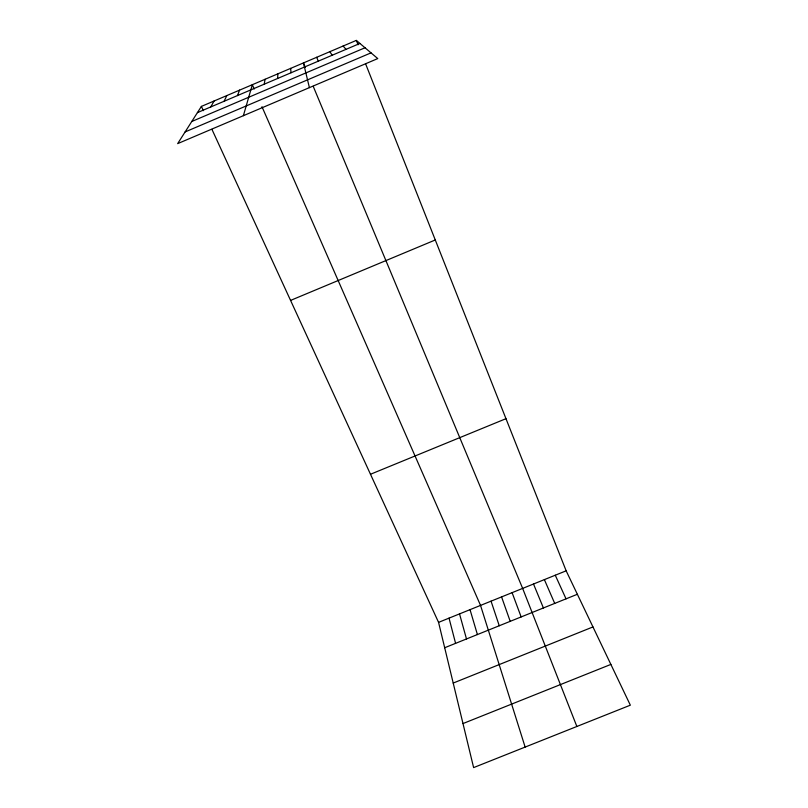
<?xml version="1.0" encoding="UTF-8"?>
<svg xmlns="http://www.w3.org/2000/svg" width="808" height="808" viewBox="0 0 808 808"><rect width="100%" height="100%" fill="white"/><g stroke="black" fill="none" stroke-linecap="round" stroke-linejoin="round"><path stroke-width="1.21" d="M277.619 78.487L277.871 73.821M264.216 84.194L265.095 79.265M243.38 115.695L252.328 84.709L254.207 89.001M237.461 95.586L239.572 90.132M224.099 101.273L226.836 95.566M210.747 106.959L214.11 100.99M201.394 106.403L177.659 143.632L377.76 58.58L356.328 40.4L201.394 106.403L203.343 110.656M197.415 112.635L359.913 43.44M191.769 121.493L365.014 47.763M185.113 131.936L371.024 52.863M290.567 300.414L435.28 239.976M370.478 474.266L505.97 418.685M438.562 622.362L566.155 570.822L630.341 705.182L473.619 767.6L438.562 622.362L211.938 129.351M444.683 647.743L577.356 594.284M453.207 683.063L592.961 626.937M462.984 723.564L610.868 664.418M343.097 46.036L346.026 49.349M329.866 51.672L332.159 55.257M555.268 575.225L566.034 598.849M261.974 106.717L480.538 605.404L525.139 747.077M544.38 579.619L554.712 603.404M316.655 57.297L318.291 61.166M305.262 67.256L303.454 62.923L309.403 87.638M313.211 86.305L522.645 588.406L576.861 726.483M533.502 584.012L543.41 607.959M356.328 40.4L358.065 44.773M365.671 64.004L566.155 570.822M512.1 592.658L521.15 616.928M501.576 596.91L510.201 621.342M491.052 601.162L499.263 625.756M470.034 609.656L477.407 634.563M459.53 613.888L466.489 638.956M449.036 618.13L455.581 643.35M290.658 68.377L291.021 72.77"/></g></svg>
